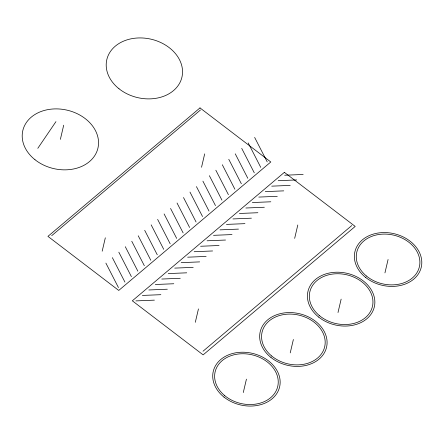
<?xml version="1.0" encoding="UTF-8"?>
<svg xmlns="http://www.w3.org/2000/svg" width="444" height="444" viewBox="0 0 444 444"><rect width="100%" height="100%" fill="white"/><g stroke="black" fill="none" stroke-linecap="round" stroke-linejoin="round"><path stroke-width="0.67" d="M60.373 139.372L63.697 125.191M102.187 251.199L105.328 237.806M201.537 167.271L204.678 153.879M195.31 322.305L198.451 308.913M243.295 392.535L246.437 379.143M294.661 238.378L297.802 224.986M290.237 352.88L293.379 339.488M338.001 312.532L341.142 299.139M384.942 272.877L388.084 259.485M37.801 148.335L55.95 121.634M51.709 235.67L200.472 109.995M203.03 351.215L351.792 225.546M284.676 175.225L303.152 174.47M278.205 180.691L296.686 179.937M271.739 186.153L290.215 185.398M265.273 191.619L283.749 190.864M258.802 197.081L277.278 196.326M252.336 202.547L270.812 201.792M245.871 208.008L264.347 207.254M239.399 213.475L257.875 212.72M232.934 218.936L251.409 218.182M226.462 224.403L244.944 223.648M219.996 229.864L238.472 229.11M213.531 235.331L232.007 234.576M207.059 240.792L225.535 240.038M200.594 246.259L219.07 245.504M194.128 251.72L212.604 250.965M187.657 257.187L206.133 256.432M181.191 262.648L199.667 261.893M174.72 268.115L193.196 267.36M168.254 273.576L186.73 272.821M161.788 279.043L180.264 278.288M155.317 284.504L173.793 283.749M148.851 289.971L167.327 289.216M142.38 295.432L160.861 294.683M135.914 300.899L154.39 300.144M254.651 137.435L267.216 161.894M248.185 142.901L260.745 167.355M241.714 148.363L254.279 172.821M235.248 153.829L247.813 178.283M228.782 159.296L241.342 183.749M222.311 164.757L234.876 189.211M215.845 170.224L228.41 194.677M209.374 175.685L221.939 200.139M202.908 181.152L215.473 205.605M196.442 186.613L209.002 211.067M189.971 192.08L202.536 216.533M183.505 197.541L196.07 221.994M177.039 203.008L189.599 227.461M170.568 208.469L183.133 232.922M164.102 213.936L176.668 238.389M157.631 219.397L170.196 243.85M151.165 224.864L163.731 249.317M144.7 230.325L157.259 254.784M138.228 235.792L150.793 260.245M131.763 241.253L144.328 265.712M125.297 246.72L137.856 271.173M118.826 252.181L131.391 276.64M112.36 257.648L124.925 282.101M105.888 263.109L118.454 287.568M199.994 107.914L47.935 236.369L118.748 290.437L270.801 161.982L199.994 107.914M284.382 172.355L132.329 300.81L203.136 354.878L355.194 226.423L284.382 172.355M34.982 159.707A38.573 29.976 13.2 0 0 97.752 148.873A38.573 29.976 13.2 0 0 48.379 109.535A38.573 29.976 13.2 0 0 34.982 159.707M118.981 88.745A38.573 29.976 13.2 0 0 181.751 77.911A38.573 29.976 13.2 0 0 132.379 38.573A38.573 29.976 13.2 0 0 118.981 88.745M319.452 315.656A32.146 24.981 13.2 0 0 372.139 307.598A32.146 24.981 13.2 0 0 331.834 274.164A32.146 24.981 13.2 0 0 319.452 315.656M366.394 276.002A32.146 24.981 13.2 0 0 419.081 267.943A32.146 24.981 13.2 0 0 378.776 234.51A32.146 24.981 13.2 0 0 366.394 276.002M224.747 395.66A32.146 24.981 13.2 0 0 277.433 387.606A32.146 24.981 13.2 0 0 237.129 354.168A32.146 24.981 13.2 0 0 224.747 395.66M271.689 356.005A32.146 24.981 13.2 0 0 324.375 347.952A32.146 24.981 13.2 0 0 284.071 314.513A32.146 24.981 13.2 0 0 271.689 356.005M365.656 277.45A34.071 26.479 13.2 0 0 421.101 267.876A34.071 26.479 13.2 0 0 377.489 233.128A34.071 26.479 13.2 0 0 365.656 277.45M318.714 317.105A34.071 26.479 13.2 0 0 374.164 307.531A34.071 26.479 13.2 0 0 330.552 272.783A34.071 26.479 13.2 0 0 318.714 317.105M270.951 357.453A34.071 26.479 13.2 0 0 326.396 347.88A34.071 26.479 13.2 0 0 282.789 313.137A34.071 26.479 13.2 0 0 270.951 357.453M224.009 397.108A34.071 26.479 13.2 0 0 279.459 387.534A34.071 26.479 13.2 0 0 235.847 352.791A34.071 26.479 13.2 0 0 224.009 397.108"/></g></svg>
